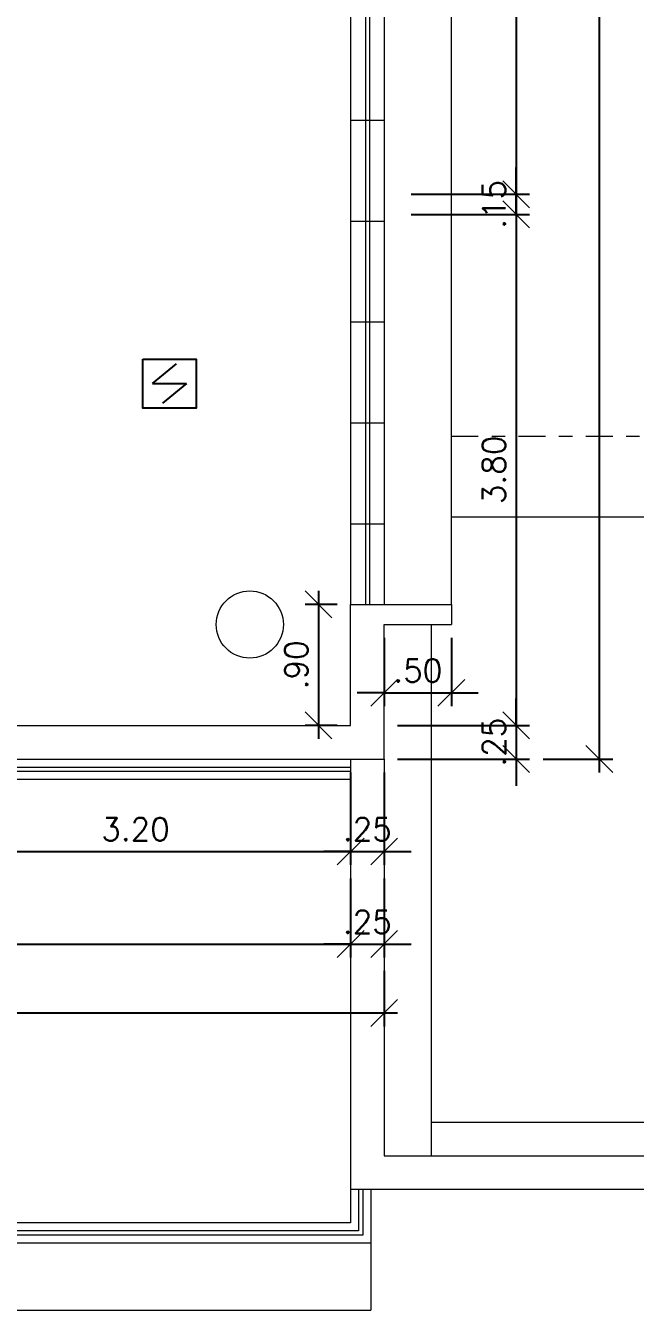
# Model space of a CAD drawing. Header units: millimetres. Extents: x 521 to 1055, y 261 to 520.
# Drawn here: x 579.02 to 583.56, y 370.15 to 379.7 of the extents above; entities that cross this region are included whole.
import ezdxf

# ---------------------------------------------------------------- set-up
doc = ezdxf.new("R2010")
doc.units = ezdxf.units.MM
doc.linetypes.add('CONTINU', pattern=[0])
doc.linetypes.add('DASHDOT', pattern=[1, 0.5, -0.25, 0, -0.25])
doc.layers.add('0.1', color=8, linetype='Continuous', lineweight=13)
doc.layers.add('ppci', color=8, linetype='Continuous')
doc.styles.add('ROMANS', font='romans')
doc.dimstyles.new('Fares Eng - 50', dxfattribs={"dimscale": 2, "dimtxt": 0.085, "dimasz": 0.1, "dimexe": 0.05, "dimexo": 0.05, "dimgap": 0.04, "dimtad": 1, "dimzin": 4, "dimdsep": 46, "dimtxsty": 'ROMANS', "dimblk1": 'OBLIQUE', "dimblk2": 'OBLIQUE', "dimsah": 1, "dimcen": 0.05, "dimdle": 0.05, "dimclrd": 8, "dimclre": 8, "dimclrt": 8, "dimaunit": 1, "dimadec": 0, "dimazin": 0, "dimtfac": 1, "dimtix": 1, "dimtmove": 2, "dimatfit": 0, "dimldrblk": 'OPEN90', "dimfxl": 1, "dimtolj": 1, "dimtzin": 0, "dimarcsym": 0})

# ---------------------------------------------------------------- blocks, each defined once
blk = doc.blocks.new('_OBLIQUE')
at = {"color": 0, "linetype": 'ByBlock'}
blk.add_line((-0.5, -0.5), (0.5, 0.5), dxfattribs=at)
blk = doc.blocks.new('*D902')
at = {"layer": '0.1', "color": 8, "linetype": 'CONTINU', "lineweight": -2, "transparency": 16777216}
for p, q in [((578.2377, 374.1465), (578.2377, 373.4588)), ((581.4377, 374.1465), (581.4377, 373.4588)), ((578.1377, 373.5588), (581.5377, 373.5588))]:
    blk.add_line(p, q, dxfattribs=at)
at = {"layer": 'DEFPOINTS', "color": 0, "linetype": 'CONTINU', "lineweight": -2, "transparency": 16777216}
for p in [(578.2377, 374.2465), (581.4377, 374.2465), (581.4377, 373.5588)]:
    blk.add_point(p, dxfattribs=at)
at = {"layer": '0.1', "color": 8, "linetype": 'CONTINU', "lineweight": -2, "transparency": 16777216, "xscale": 0.2, "yscale": 0.2, "zscale": 0.2, "rotation": 180}
blk.add_blockref('_OBLIQUE', (578.2377, 373.5588), dxfattribs=at)
at = {"layer": '0.1', "color": 8, "linetype": 'CONTINU', "lineweight": -2, "transparency": 16777216, "xscale": 0.2, "yscale": 0.2, "zscale": 0.2}
blk.add_blockref('_OBLIQUE', (581.4377, 373.5588), dxfattribs=at)
at = {"layer": '0.1', "color": 8, "linetype": 'CONTINU', "transparency": 16777216, "insert": (579.8377, 373.7238), "char_height": 0.17, "attachment_point": 5, "style": 'ROMANS'}
blk.add_mtext('\\A1;3.20', dxfattribs=at)
blk = doc.blocks.new('_Open90')
at = {"color": 0, "linetype": 'ByBlock', "lineweight": -2}
for p, q in [((-0.5, 0.5), (0, 0)), ((0, 0), (-1, 0)), ((0, 0), (-0.5, -0.5))]:
    blk.add_line(p, q, dxfattribs=at)
blk = doc.blocks.new('*D903')
at = {"layer": '0.1', "color": 8, "linetype": 'CONTINU', "lineweight": -2, "transparency": 16777216}
for p, q in [((581.4377, 374.1465), (581.4377, 373.4588)), ((581.6877, 374.1465), (581.6877, 373.4588)), ((581.4377, 373.5588), (581.2377, 373.5588)), ((581.4377, 373.5588), (581.6877, 373.5588)), ((581.6877, 373.5588), (581.8877, 373.5588))]:
    blk.add_line(p, q, dxfattribs=at)
at = {"layer": 'DEFPOINTS', "color": 0, "linetype": 'CONTINU', "lineweight": -2, "transparency": 16777216}
for p in [(581.4377, 374.2465), (581.6877, 374.2465), (581.6877, 373.5588)]:
    blk.add_point(p, dxfattribs=at)
at = {"layer": '0.1', "color": 8, "linetype": 'CONTINU', "lineweight": -2, "transparency": 16777216, "xscale": 0.2, "yscale": 0.2, "zscale": 0.2}
blk.add_blockref('_OBLIQUE', (581.4377, 373.5588), dxfattribs=at)
at = {"layer": '0.1', "color": 8, "linetype": 'CONTINU', "lineweight": -2, "transparency": 16777216, "xscale": 0.2, "yscale": 0.2, "zscale": 0.2, "rotation": 180}
blk.add_blockref('_OBLIQUE', (581.6877, 373.5588), dxfattribs=at)
at = {"layer": '0.1', "color": 8, "linetype": 'CONTINU', "transparency": 16777216, "insert": (581.5627, 373.7238), "char_height": 0.17, "attachment_point": 5, "style": 'ROMANS'}
blk.add_mtext('\\A1;.25', dxfattribs=at)
blk = doc.blocks.new('*D909')
at = {"layer": '0.1', "color": 8, "linetype": 'CONTINU', "lineweight": -2, "transparency": 16777216}
for p, q in [((575.0877, 373.3588), (575.0877, 372.77)), ((581.4377, 373.3588), (581.4377, 372.77)), ((574.9877, 372.87), (581.5377, 372.87))]:
    blk.add_line(p, q, dxfattribs=at)
at = {"layer": 'DEFPOINTS', "color": 0, "linetype": 'CONTINU', "lineweight": -2, "transparency": 16777216}
for p in [(575.0877, 373.4588), (581.4377, 373.4588), (581.4377, 372.87)]:
    blk.add_point(p, dxfattribs=at)
at = {"layer": '0.1', "color": 8, "linetype": 'CONTINU', "lineweight": -2, "transparency": 16777216, "xscale": 0.2, "yscale": 0.2, "zscale": 0.2, "rotation": 180}
blk.add_blockref('_OBLIQUE', (575.0877, 372.87), dxfattribs=at)
at = {"layer": '0.1', "color": 8, "linetype": 'CONTINU', "lineweight": -2, "transparency": 16777216, "xscale": 0.2, "yscale": 0.2, "zscale": 0.2}
blk.add_blockref('_OBLIQUE', (581.4377, 372.87), dxfattribs=at)
at = {"layer": '0.1', "color": 8, "linetype": 'CONTINU', "transparency": 16777216, "insert": (578.2627, 373.035), "char_height": 0.17, "attachment_point": 5, "style": 'ROMANS'}
blk.add_mtext('\\A1;6.35', dxfattribs=at)
blk = doc.blocks.new('*D910')
at = {"layer": '0.1', "color": 8, "linetype": 'CONTINU', "lineweight": -2, "transparency": 16777216}
for p, q in [((581.4377, 373.3588), (581.4377, 372.77)), ((581.6877, 373.3588), (581.6877, 372.77)), ((581.4377, 372.87), (581.2377, 372.87)), ((581.4377, 372.87), (581.6877, 372.87)), ((581.6877, 372.87), (581.8877, 372.87))]:
    blk.add_line(p, q, dxfattribs=at)
at = {"layer": 'DEFPOINTS', "color": 0, "linetype": 'CONTINU', "lineweight": -2, "transparency": 16777216}
for p in [(581.4377, 373.4588), (581.6877, 373.4588), (581.6877, 372.87)]:
    blk.add_point(p, dxfattribs=at)
at = {"layer": '0.1', "color": 8, "linetype": 'CONTINU', "lineweight": -2, "transparency": 16777216, "xscale": 0.2, "yscale": 0.2, "zscale": 0.2}
blk.add_blockref('_OBLIQUE', (581.4377, 372.87), dxfattribs=at)
at = {"layer": '0.1', "color": 8, "linetype": 'CONTINU', "lineweight": -2, "transparency": 16777216, "xscale": 0.2, "yscale": 0.2, "zscale": 0.2, "rotation": 180}
blk.add_blockref('_OBLIQUE', (581.6877, 372.87), dxfattribs=at)
at = {"layer": '0.1', "color": 8, "linetype": 'CONTINU', "transparency": 16777216, "insert": (581.5627, 373.035), "char_height": 0.17, "attachment_point": 5, "style": 'ROMANS'}
blk.add_mtext('\\A1;.25', dxfattribs=at)
blk = doc.blocks.new('*D976')
at = {"layer": '0.1', "color": 8, "linetype": 'CONTINU', "lineweight": -2, "transparency": 16777216}
for p, q in [((565.6877, 372.67), (565.6877, 372.2574)), ((581.6877, 372.6715), (581.6877, 372.2574)), ((581.7877, 372.3574), (565.5877, 372.3574))]:
    blk.add_line(p, q, dxfattribs=at)
at = {"layer": 'DEFPOINTS', "color": 0, "linetype": 'CONTINU', "lineweight": -2, "transparency": 16777216}
for p in [(565.6877, 372.77), (581.6877, 372.7715), (565.6877, 372.3574)]:
    blk.add_point(p, dxfattribs=at)
at = {"layer": '0.1', "color": 8, "linetype": 'CONTINU', "lineweight": -2, "transparency": 16777216, "xscale": 0.2, "yscale": 0.2, "zscale": 0.2, "rotation": 180}
blk.add_blockref('_OBLIQUE', (565.6877, 372.3574), dxfattribs=at)
at = {"layer": '0.1', "color": 8, "linetype": 'CONTINU', "lineweight": -2, "transparency": 16777216, "xscale": 0.2, "yscale": 0.2, "zscale": 0.2}
blk.add_blockref('_OBLIQUE', (581.6877, 372.3574), dxfattribs=at)
at = {"layer": '0.1', "color": 8, "linetype": 'CONTINU', "transparency": 16777216, "insert": (573.6877, 372.5224), "char_height": 0.17, "attachment_point": 5, "style": 'ROMANS'}
blk.add_mtext('\\A1;16.00', dxfattribs=at)
blk = doc.blocks.new('*D980')
at = {"layer": '0.1', "color": 8, "linetype": 'CONTINU', "lineweight": -2, "transparency": 16777216}
for p, q in [((581.6877, 375.1465), (581.6877, 374.6388)), ((582.1877, 375.1465), (582.1877, 374.6388)), ((581.6877, 374.7388), (581.4877, 374.7388)), ((581.6877, 374.7388), (582.1877, 374.7388)), ((582.1877, 374.7388), (582.3877, 374.7388))]:
    blk.add_line(p, q, dxfattribs=at)
at = {"layer": 'DEFPOINTS', "color": 0, "linetype": 'CONTINU', "lineweight": -2, "transparency": 16777216}
for p in [(581.6877, 375.2465), (582.1877, 375.2465), (582.1877, 374.7388)]:
    blk.add_point(p, dxfattribs=at)
at = {"layer": '0.1', "color": 8, "linetype": 'CONTINU', "lineweight": -2, "transparency": 16777216, "xscale": 0.2, "yscale": 0.2, "zscale": 0.2}
blk.add_blockref('_OBLIQUE', (581.6877, 374.7388), dxfattribs=at)
at = {"layer": '0.1', "color": 8, "linetype": 'CONTINU', "lineweight": -2, "transparency": 16777216, "xscale": 0.2, "yscale": 0.2, "zscale": 0.2, "rotation": 180}
blk.add_blockref('_OBLIQUE', (582.1877, 374.7388), dxfattribs=at)
at = {"layer": '0.1', "color": 8, "linetype": 'CONTINU', "transparency": 16777216, "insert": (581.9377, 374.9038), "char_height": 0.17, "attachment_point": 5, "style": 'ROMANS'}
blk.add_mtext('\\A1;.50', dxfattribs=at)
blk = doc.blocks.new('*D992')
at = {"layer": '0.1', "color": 8, "linetype": 'CONTINU', "lineweight": -2, "transparency": 16777216}
for p, q in [((581.1988, 375.4965), (581.1988, 374.3965)), ((581.3377, 375.3965), (581.0988, 375.3965)), ((581.3377, 374.4965), (581.0988, 374.4965))]:
    blk.add_line(p, q, dxfattribs=at)
at = {"layer": 'DEFPOINTS', "color": 0, "linetype": 'CONTINU', "lineweight": -2, "transparency": 16777216}
for p in [(581.4377, 375.3965), (581.1988, 374.4965), (581.4377, 374.4965)]:
    blk.add_point(p, dxfattribs=at)
at = {"layer": '0.1', "color": 8, "linetype": 'CONTINU', "lineweight": -2, "transparency": 16777216, "xscale": 0.2, "yscale": 0.2, "zscale": 0.2}
for p, rotation in [((581.1988, 375.3965), 90), ((581.1988, 374.4965), 270)]:
    blk.add_blockref('_OBLIQUE', p, dxfattribs=dict(at, rotation=rotation))
at = {"layer": '0.1', "color": 8, "linetype": 'CONTINU', "transparency": 16777216, "insert": (581.0338, 374.9465), "char_height": 0.17, "attachment_point": 5, "rotation": 90, "style": 'ROMANS'}
blk.add_mtext('\\A1;.90', dxfattribs=at)
blk = doc.blocks.new('*D941')
at = {"layer": '0.1', "color": 8, "linetype": 'CONTINU', "lineweight": -2, "transparency": 16777216}
for p, q in [((582.6692, 374.4965), (582.6692, 374.6965)), ((581.7877, 374.4965), (582.7692, 374.4965)), ((582.6692, 374.4965), (582.6692, 374.2465)), ((581.7877, 374.2465), (582.7692, 374.2465)), ((582.6692, 374.2465), (582.6692, 374.0465))]:
    blk.add_line(p, q, dxfattribs=at)
at = {"layer": 'DEFPOINTS', "color": 0, "linetype": 'CONTINU', "lineweight": -2, "transparency": 16777216}
for p in [(581.6877, 374.4965), (581.6877, 374.2465), (582.6692, 374.2465)]:
    blk.add_point(p, dxfattribs=at)
at = {"layer": '0.1', "color": 8, "linetype": 'CONTINU', "lineweight": -2, "transparency": 16777216, "xscale": 0.2, "yscale": 0.2, "zscale": 0.2}
for p, rotation in [((582.6692, 374.4965), 270), ((582.6692, 374.2465), 90)]:
    blk.add_blockref('_OBLIQUE', p, dxfattribs=dict(at, rotation=rotation))
at = {"layer": '0.1', "color": 8, "linetype": 'CONTINU', "transparency": 16777216, "insert": (582.5042, 374.3715), "char_height": 0.17, "attachment_point": 5, "rotation": 90, "style": 'ROMANS'}
blk.add_mtext('\\A1;.25', dxfattribs=at)
blk = doc.blocks.new('*D942')
at = {"layer": '0.1', "color": 8, "linetype": 'CONTINU', "lineweight": -2, "transparency": 16777216}
for p, q in [((583.2879, 396.3965), (583.2879, 374.1465)), ((582.8692, 396.2965), (583.3879, 396.2965)), ((582.8692, 374.2465), (583.3879, 374.2465))]:
    blk.add_line(p, q, dxfattribs=at)
at = {"layer": 'DEFPOINTS', "color": 0, "linetype": 'CONTINU', "lineweight": -2, "transparency": 16777216}
for p in [(582.7692, 396.2965), (582.7692, 374.2465), (583.2879, 374.2465)]:
    blk.add_point(p, dxfattribs=at)
at = {"layer": '0.1', "color": 8, "linetype": 'CONTINU', "lineweight": -2, "transparency": 16777216, "xscale": 0.2, "yscale": 0.2, "zscale": 0.2}
for p, rotation in [((583.2879, 396.2965), 90), ((583.2879, 374.2465), 270)]:
    blk.add_blockref('_OBLIQUE', p, dxfattribs=dict(at, rotation=rotation))
at = {"layer": '0.1', "color": 8, "linetype": 'CONTINU', "transparency": 16777216, "insert": (583.1229, 385.2715), "char_height": 0.17, "attachment_point": 5, "rotation": 90, "style": 'ROMANS'}
blk.add_mtext('\\A1;22.05', dxfattribs=at)
blk = doc.blocks.new('*D1045')
at = {"layer": '0.1', "color": 8, "linetype": 'CONTINU', "lineweight": -2, "transparency": 16777216}
for p, q in [((582.6692, 378.3965), (582.6692, 374.3965)), ((581.8877, 378.2965), (582.7692, 378.2965)), ((581.8877, 374.4965), (582.7692, 374.4965))]:
    blk.add_line(p, q, dxfattribs=at)
at = {"layer": 'DEFPOINTS', "color": 0, "linetype": 'CONTINU', "lineweight": -2, "transparency": 16777216}
for p in [(581.7877, 378.2965), (581.7877, 374.4965), (582.6692, 374.4965)]:
    blk.add_point(p, dxfattribs=at)
at = {"layer": '0.1', "color": 8, "linetype": 'CONTINU', "lineweight": -2, "transparency": 16777216, "xscale": 0.2, "yscale": 0.2, "zscale": 0.2}
for p, rotation in [((582.6692, 378.2965), 90), ((582.6692, 374.4965), 270)]:
    blk.add_blockref('_OBLIQUE', p, dxfattribs=dict(at, rotation=rotation))
at = {"layer": '0.1', "color": 8, "linetype": 'CONTINU', "transparency": 16777216, "insert": (582.5042, 376.3965), "char_height": 0.17, "attachment_point": 5, "rotation": 90, "style": 'ROMANS'}
blk.add_mtext('\\A1;3.80', dxfattribs=at)
blk = doc.blocks.new('*D1046')
at = {"layer": '0.1', "color": 8, "linetype": 'CONTINU', "lineweight": -2, "transparency": 16777216}
for p, q in [((582.6692, 378.4465), (582.6692, 378.6465)), ((581.8877, 378.4465), (582.7692, 378.4465)), ((582.6692, 378.2965), (582.6692, 378.4465)), ((581.8877, 378.2965), (582.7692, 378.2965)), ((582.6692, 378.2965), (582.6692, 378.0965))]:
    blk.add_line(p, q, dxfattribs=at)
at = {"layer": 'DEFPOINTS', "color": 0, "linetype": 'CONTINU', "lineweight": -2, "transparency": 16777216}
for p in [(581.7877, 378.4465), (582.6692, 378.4465), (581.7877, 378.2965)]:
    blk.add_point(p, dxfattribs=at)
at = {"layer": '0.1', "color": 8, "linetype": 'CONTINU', "lineweight": -2, "transparency": 16777216, "xscale": 0.2, "yscale": 0.2, "zscale": 0.2}
for p, rotation in [((582.6692, 378.4465), 270), ((582.6692, 378.2965), 90)]:
    blk.add_blockref('_OBLIQUE', p, dxfattribs=dict(at, rotation=rotation))
at = {"layer": '0.1', "color": 8, "linetype": 'CONTINU', "transparency": 16777216, "insert": (582.5042, 378.3715), "char_height": 0.17, "attachment_point": 5, "rotation": 90, "style": 'ROMANS'}
blk.add_mtext('\\A1;.15', dxfattribs=at)
blk = doc.blocks.new('*D1055')
at = {"layer": '0.1', "color": 8, "linetype": 'CONTINU', "lineweight": -2, "transparency": 16777216}
for p, q in [((582.6692, 383.5465), (582.6692, 378.3465)), ((581.8877, 383.4465), (582.7692, 383.4465)), ((581.8877, 378.4465), (582.7692, 378.4465))]:
    blk.add_line(p, q, dxfattribs=at)
at = {"layer": 'DEFPOINTS', "color": 0, "linetype": 'CONTINU', "lineweight": -2, "transparency": 16777216}
for p in [(581.7877, 383.4465), (581.7877, 378.4465), (582.6692, 378.4465)]:
    blk.add_point(p, dxfattribs=at)
at = {"layer": '0.1', "color": 8, "linetype": 'CONTINU', "lineweight": -2, "transparency": 16777216, "xscale": 0.2, "yscale": 0.2, "zscale": 0.2}
for p, rotation in [((582.6692, 383.4465), 90), ((582.6692, 378.4465), 270)]:
    blk.add_blockref('_OBLIQUE', p, dxfattribs=dict(at, rotation=rotation))
at = {"layer": '0.1', "color": 8, "linetype": 'CONTINU', "transparency": 16777216, "insert": (582.5042, 380.9465), "char_height": 0.17, "attachment_point": 5, "rotation": 90, "style": 'ROMANS'}
blk.add_mtext('\\A1;5.00', dxfattribs=at)

msp = doc.modelspace()

# ---------------------------------------------------------------- linework, layer by layer
at = {"layer": '0.1', "color": 8, "linetype": 'CONTINU'}
for p, q in [((582.18774, 375.39649), (582.18774, 396.29649)), ((581.54774, 396.04649), (581.54774, 375.39649)), ((581.57774, 396.04649), (581.57774, 375.39649)), ((581.68774, 396.04649), (581.68774, 375.39649)), ((581.43774, 379.84649), (581.43774, 377.49649)), ((581.43774, 378.99649), (581.68774, 378.99649)), ((581.43774, 378.24649), (581.68774, 378.24649)), ((581.43774, 377.74649), (581.43774, 375.39649)), ((581.43774, 377.49649), (581.68774, 377.49649)), ((581.43774, 376.74649), (581.68774, 376.74649)), ((581.43774, 375.99649), (581.68774, 375.99649))]:
    msp.add_line(p, q, dxfattribs=at)
at = {"layer": '0.1', "color": 8, "linetype": 'DASHDOT', "ltscale": 0.4}
msp.add_line((582.18774, 376.64649), (590.3161, 376.64649), dxfattribs=at)
at = {"layer": '0.1', "color": 8}
for p, q in [((582.18774, 376.04649), (590.3161, 376.04649)), ((582.03774, 375.24649), (582.03774, 371.29649)), ((581.43774, 374.24649), (581.43774, 371.04649)), ((581.68774, 374.24649), (581.68774, 371.29649)), ((582.03774, 371.54649), (590.3161, 371.54649)), ((581.68774, 371.29649), (590.3161, 371.29649)), ((581.43774, 371.04649), (590.3161, 371.04649)), ((581.58774, 370.64649), (581.58774, 370.14649)), ((577.13774, 370.14649), (581.58774, 370.14649))]:
    msp.add_line(p, q, dxfattribs=at)
at = {"layer": '0.1', "color": 7}
for p, q in [((581.43774, 374.49649), (581.43774, 375.39649)), ((581.43774, 375.39649), (582.18774, 375.39649)), ((582.18774, 375.39649), (582.18774, 375.24649)), ((581.68774, 374.24649), (581.68774, 375.24649)), ((581.68774, 375.24649), (582.18774, 375.24649)), ((578.23774, 374.49649), (581.43774, 374.49649)), ((570.03774, 374.24649), (581.68774, 374.24649))]:
    msp.add_line(p, q, dxfattribs=at)
at = {"layer": '0.1', "color": 8}
for points in [[(581.58774, 371.04649), (581.58774, 370.64649), (569.28774, 370.64649), (569.28774, 373.44649), (574.43774, 373.44649), (574.43774, 372.59649), (578.33774, 372.59649), (578.33774, 374.24649), (578.33774, 374.24649)], [(581.52774, 371.04649), (581.52774, 370.70649), (569.34774, 370.70649), (569.34774, 373.38649), (574.37774, 373.38649), (574.37774, 372.53649), (578.39774, 372.53649), (578.39774, 374.18649), (581.43774, 374.18649)], [(581.49774, 371.04649), (581.49774, 370.73649), (569.37774, 370.73649), (569.37774, 373.35649), (574.34774, 373.35649), (574.34774, 372.50649), (578.42774, 372.50649), (578.42774, 374.15649), (581.43774, 374.15649)], [(581.43774, 371.04649), (581.43774, 370.79649), (569.43774, 370.79649), (569.43774, 373.29649), (574.28774, 373.29649), (574.28774, 372.44649), (578.48774, 372.44649), (578.48774, 374.09649), (581.43774, 374.09649)]]:
    msp.add_lwpolyline(points, dxfattribs=at)
at = {"layer": '0.1', "color": 7}
msp.add_circle((580.68774, 375.24649), 0.25, dxfattribs=at)
at = {"layer": 'ppci', "color": 10, "linetype": 'Continuous'}
for p, q in [((579.96433, 377.03906), (580.14296, 377.18537)), ((579.96433, 377.03906), (580.21764, 377.03906)), ((580.21764, 377.03906), (580.03901, 376.89274))]:
    msp.add_line(p, q, dxfattribs=at)
msp.add_lwpolyline([(579.89309, 377.22126), (580.28888, 377.22126), (580.28888, 376.85685), (579.89309, 376.85685)], close=True, dxfattribs=at)

# ---------------------------------------------------------------- dimensions: what is measured, and where the dimension line sits
at = {"layer": '0.1', "color": 8, "linetype": 'CONTINU'}
for base, p1, p2, picture, middle in [((583.28795, 374.24649), (582.76924, 396.29649), (582.76924, 374.24649), '*D942', (583.12295, 385.27149)), ((582.66924, 378.44649), (581.78774, 383.44649), (581.78774, 378.44649), '*D1055', (582.50424, 380.94649)), ((582.66924, 378.44649), (581.78774, 378.29649), (581.78774, 378.44649), '*D1046', (582.50424, 378.37149)), ((582.66924, 374.49649), (581.78774, 378.29649), (581.78774, 374.49649), '*D1045', (582.50424, 376.39649)), ((581.1988, 374.49649), (581.43774, 375.39649), (581.43774, 374.49649), '*D992', (581.0338, 374.94649)), ((582.66924, 374.24649), (581.68774, 374.49649), (581.68774, 374.24649), '*D941', (582.50424, 374.37149))]:
    dim = msp.add_linear_dim(base=base, p1=p1, p2=p2, angle=90, dimstyle='Fares Eng - 50', dxfattribs=at)
    dim.commit()
    dim.dimension.update_dxf_attribs({"geometry": picture, "text_midpoint": middle})
for base, p1, p2, picture, middle in [((582.18774, 374.73876), (581.68774, 375.24649), (582.18774, 375.24649), '*D980', (581.93774, 374.90376)), ((581.43774, 373.55885), (578.23774, 374.24649), (581.43774, 374.24649), '*D902', (579.83774, 373.72385)), ((581.68774, 373.55885), (581.43774, 374.24649), (581.68774, 374.24649), '*D903', (581.56274, 373.72385)), ((581.43774, 372.86999), (575.08774, 373.45885), (581.43774, 373.45885), '*D909', (578.26274, 373.03499)), ((581.68774, 372.86999), (581.43774, 373.45885), (581.68774, 373.45885), '*D910', (581.56274, 373.03499)), ((565.68774, 372.35743), (581.68774, 372.77149), (565.68774, 372.76999), '*D976', (573.68774, 372.52243))]:
    dim = msp.add_linear_dim(base=base, p1=p1, p2=p2, dimstyle='Fares Eng - 50', dxfattribs=at)
    dim.commit()
    dim.dimension.update_dxf_attribs({"geometry": picture, "text_midpoint": middle})

doc.saveas('drawing.dxf')
